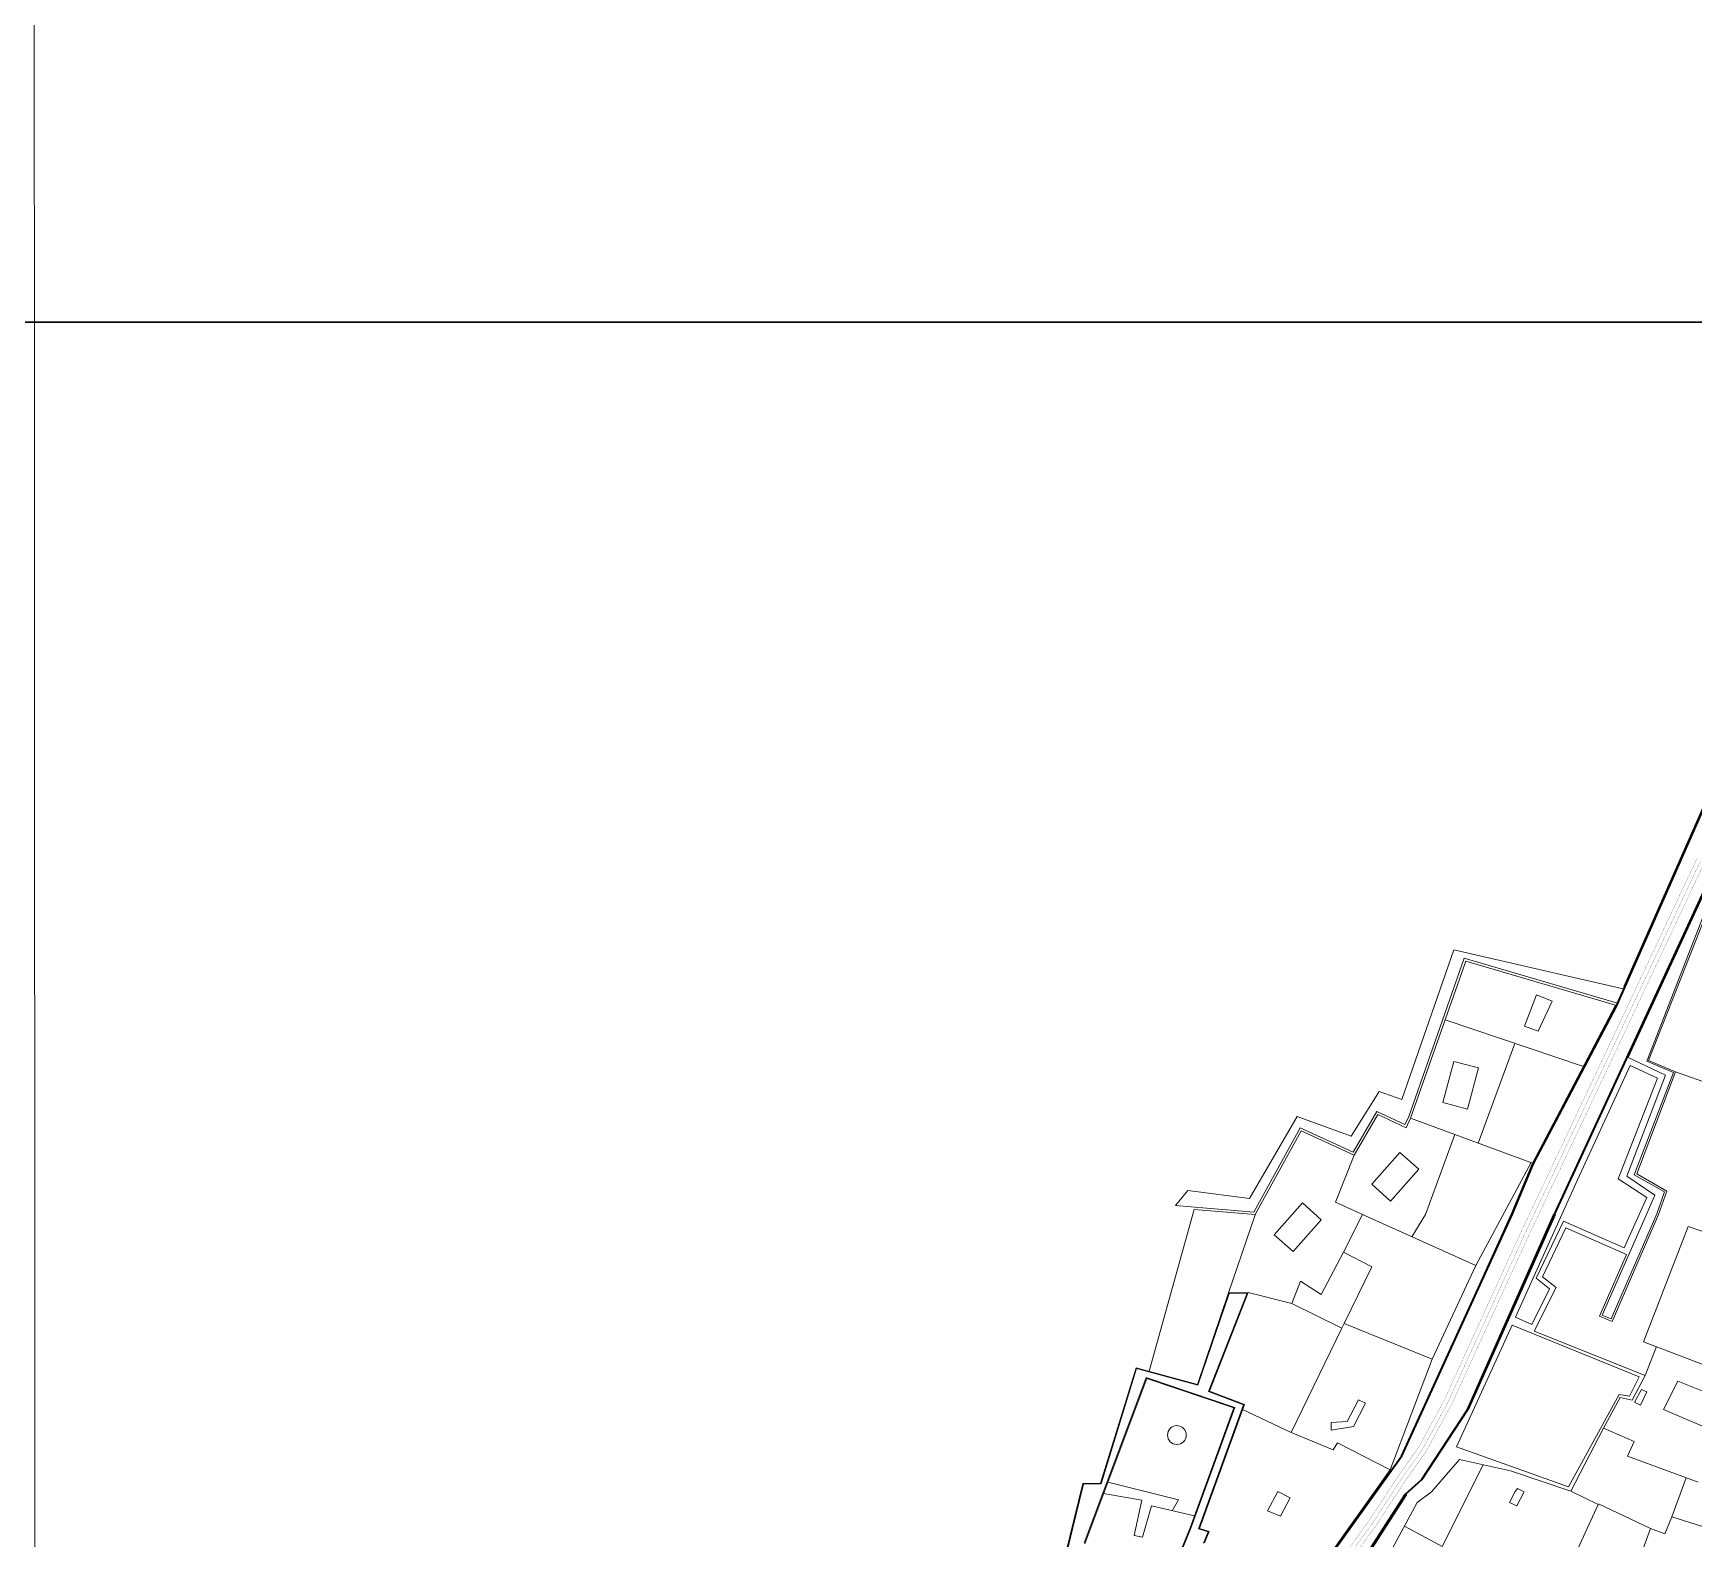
# Model space of a CAD drawing. Header units: millimetres. Extents: x 4203764 to 12476749, y 34048 to 3000914.
# Drawn here: x 11101557 to 11328355, y 2140311 to 2345947 of the extents above; entities that cross this region are included whole.
import ezdxf

# ---------------------------------------------------------------- set-up
doc = ezdxf.new("R2010")
doc.units = ezdxf.units.MM
doc.header["$MEASUREMENT"] = 0
for name, color, linetype, lineweight in [('2', 240, 'Continuous', 25), ('4', 1, 'Continuous', 35), ('building property', 253, 'Continuous', 15), ('FORMAT', 250, 'Continuous', 0), ('open space', 94, 'Continuous', 5), ('road netwrk', 1, 'Continuous', 35), ('streets', 254, 'Continuous', 9)]:
    doc.layers.add(name, color=color, linetype=linetype, lineweight=lineweight)

# ---------------------------------------------------------------- blocks, each defined once
blk = doc.blocks.new('EEEEEEEEE')
at = {"layer": 'FORMAT'}
blk.add_lwpolyline([(11101940, 671029), (12476749, 671572), (12476365, 1642602), (11101557, 1642059)], close=True, dxfattribs=at)

msp = doc.modelspace()

# ---------------------------------------------------------------- linework, layer by layer
at = {"layer": '2', "const_width": 23.31871}
for points in [[(11328777.1807, 2233186.84058), (11324812.99794, 2224768.87514), (11316133.84336, 2206286.23776), (11304640.8944, 2181966.78309), (11294259.88701, 2159221.94785), (11290764.64545, 2152790.22956), (11288115.63086, 2149080.62855), (11284140.90207, 2142993.50466), (11281096.02434, 2138755.82604)], [(11282044.26942, 2138089.53112), (11285097.09694, 2142338.27379), (11289072.75325, 2148426.81814), (11291748.98159, 2152174.52846), (11295297.3806, 2158704.06368), (11305691.94388, 2181478.59994), (11317182.20728, 2205792.37187), (11325861.69691, 2224275.72277), (11329815.64099, 2232671.9463)]]:
    msp.add_lwpolyline(points, dxfattribs=at)
at = {"layer": '4', "lineweight": 30}
msp.add_xline((11792562.75326, 2306470.7114), (1, 0), dxfattribs=at)
at = {"layer": '4', "const_width": 23.31871}
msp.add_lwpolyline([(11329296.41084, 2232929.39344), (11325337.34742, 2224522.29895), (11316658.02532, 2206039.30481), (11305166.41914, 2181722.69151), (11294778.6338, 2158963.00576), (11291256.81352, 2152482.37901), (11288594.19206, 2148753.72335), (11284618.99951, 2142665.88922), (11281570.14688, 2138422.67858)], dxfattribs=at)
at = {"layer": 'building property'}
for p, q in [((11289672.53007, 2197749.67208), (11297215.26789, 2219218.58453)), ((11289672.53007, 2197749.67208), (11297215.26789, 2219218.58453)), ((11297215.26789, 2219218.58453), (11317683.68123, 2213180.67018)), ((11306892.39973, 2214594.11474), (11305242.28886, 2210323.38793)), ((11309030.3689, 2213721.53506), (11306892.39973, 2214594.11474)), ((11307088.6859, 2209644.7852), (11309030.3689, 2213721.53506)), ((11317838.32691, 2213135.05172), (11306483.24478, 2191567.25674)), ((11294396.56102, 2211195.69252), (11313431.44702, 2204764.6427)), ((11305242.28886, 2210323.38793), (11307088.6859, 2209644.7852)), ((11303914.00402, 2207980.16761), (11298903.11587, 2194354.97315)), ((11295601.17025, 2205508.19421), (11294100.0919, 2199904.53687)), ((11298935.80865, 2204614.92876), (11295601.17025, 2205508.19421)), ((11297434.7303, 2199011.27142), (11298935.80865, 2204614.92876)), ((11346802.5109, 2196705.24697), (11325834.80518, 2204090.41164)), ((11281966.56245, 2192685.80408), (11285208.88586, 2198242.38583)), ((11281966.56245, 2192685.80408), (11285208.88586, 2198242.38583)), ((11285208.88586, 2198242.38583), (11289067.14276, 2196437.04307)), ((11285208.88586, 2198242.38583), (11289067.14276, 2196437.04307)), ((11289067.14276, 2196437.04307), (11289672.53007, 2197749.67208)), ((11289067.14276, 2196437.04307), (11289672.53007, 2197749.67208)), ((11306483.24478, 2191567.25674), (11289672.53007, 2197749.67208)), ((11294100.0919, 2199904.53687), (11297434.7303, 2199011.27142)), ((11274752.18521, 2196011.06415), (11268457.61923, 2184591.99886)), ((11268457.61923, 2184591.99886), (11274752.18521, 2196011.06415)), ((11281966.56245, 2192685.80408), (11274752.18521, 2196011.06415)), ((11274752.18521, 2196011.06415), (11281966.56245, 2192685.80408)), ((11291699.33602, 2184601.18337), (11295717.33527, 2195526.59608)), ((11279405.94705, 2186269.18553), (11281966.56245, 2192685.80408)), ((11288213.24851, 2193070.92138), (11284364.60257, 2188730.16842)), ((11290796.35461, 2190780.65955), (11288213.24851, 2193070.92138)), ((11298570.45606, 2177616.28854), (11306126.28185, 2191698.5357)), ((11284364.60257, 2188730.16842), (11286947.70868, 2186439.90659)), ((11286947.70868, 2186439.90659), (11290796.35461, 2190780.65955)), ((11253978.80732, 2163189.33433), (11260105.47977, 2185286.3421)), ((11260105.47977, 2185286.3421), (11268457.61923, 2184591.99886)), ((11264810.45589, 2173896.02482), (11268449.22467, 2184576.77017)), ((11274891.91783, 2186177.59927), (11271043.2719, 2181836.84631)), ((11277475.02394, 2183887.33744), (11274891.91783, 2186177.59927)), ((11283107.77188, 2184597.78821), (11279405.94705, 2186269.18553)), ((11280523.6172, 2179459.57291), (11283107.77188, 2184597.78821)), ((11283107.77188, 2184597.78821), (11298570.45606, 2177616.28854)), ((11289859.04276, 2181549.54672), (11291699.33602, 2184601.18337)), ((11323540.5296, 2184613.76617), (11317196.81304, 2169994.43199)), ((11271043.2719, 2181836.84631), (11273626.378, 2179546.58448)), ((11273626.378, 2179546.58448), (11277475.02394, 2183887.33744)), ((11307705.752, 2176104.54983), (11310897.99924, 2182776.8891)), ((11310897.99924, 2182776.8891), (11319182.19378, 2179138.25712)), ((11327590.0764, 2182962.76787), (11321507.85362, 2167223.58613)), ((11327590.0764, 2182962.76787), (11349678.61597, 2175341.54338)), ((11280524.06962, 2179460.4725), (11277464.51397, 2173665.75902)), ((11284391.43508, 2177449.77946), (11280523.6172, 2179459.57291)), ((11280608.02758, 2169724.81225), (11284391.43508, 2177449.77946)), ((11298570.45606, 2177616.28854), (11292613.84962, 2164821.93407)), ((11315487.0451, 2170725.38912), (11319182.19378, 2179138.25712)), ((11274644.08077, 2175515.06047), (11273436.84089, 2172457.37499)), ((11277464.51397, 2173665.75902), (11274644.08077, 2175515.06047)), ((11309545.80574, 2174655.04194), (11307705.752, 2176104.54983)), ((11264810.45589, 2173896.02482), (11260551.51673, 2161394.91597)), ((11267508.99151, 2173953.04811), (11262196.90505, 2160490.37414)), ((11264810.45589, 2173896.02482), (11267508.99151, 2173953.04811)), ((11273436.84089, 2172457.37499), (11267508.99151, 2173953.04811)), ((11306546.91842, 2168659.55345), (11309545.80574, 2174655.04194)), ((11273436.84089, 2172457.37499), (11280300.06662, 2169096.01708)), ((11317196.81304, 2169994.43199), (11315487.0451, 2170725.38912)), ((11280300.06662, 2169096.01708), (11273361.78729, 2154829.02681)), ((11280300.06662, 2169096.01708), (11280608.02758, 2169724.81225)), ((11292613.84962, 2164821.93407), (11280608.02758, 2169724.81225)), ((11306546.91842, 2168659.55345), (11321732.7729, 2162615.37587)), ((11321507.85362, 2167223.58613), (11355198.48699, 2154288.34098)), ((11321732.7729, 2162615.37587), (11323245.85644, 2166556.29405)), ((11252197.3379, 2163675.6941), (11247324.97206, 2147909.4633)), ((11260551.51673, 2161394.91597), (11252197.3379, 2163675.6941)), ((11253634.29076, 2162222.31734), (11245170.06486, 2139623.21223)), ((11265523.21783, 2158195.24707), (11253634.29076, 2162222.31734)), ((11321732.7729, 2162615.37587), (11319918.63734, 2159247.68969)), ((11324196.9076, 2157951.16034), (11326168.80397, 2161817.59038)), ((11326168.80397, 2161817.59038), (11330951.3064, 2159924.55409)), ((11262196.90505, 2160490.37414), (11266990.42557, 2158657.38863)), ((11281012.54388, 2156347.70284), (11282577.70239, 2159302.89142)), ((11282577.70239, 2159302.89142), (11283506.07975, 2158839.79643)), ((11316017.35211, 2155408.33537), (11318319.16186, 2159592.38761)), ((11319918.63734, 2159247.68969), (11318319.16186, 2159592.38761)), ((11320249.1967, 2158966.77168), (11321224.43988, 2160689.68822)), ((11321962.1722, 2160395.33685), (11321066.41679, 2158547.79526)), ((11321224.43988, 2160689.68822), (11321962.1722, 2160395.33685)), ((11265523.21783, 2158195.24707), (11259561.51416, 2141792.07298)), ((11266990.42557, 2158657.38863), (11260831.34789, 2141723.51827)), ((11273361.78729, 2154829.02681), (11266739.40729, 2157967.23483)), ((11283506.07975, 2158839.79643), (11281883.00185, 2155652.8531)), ((11321066.41679, 2158547.79526), (11320249.1967, 2158966.77168)), ((11324196.9076, 2157951.16034), (11332091.9139, 2154619.20885)), ((11279095.67828, 2152441.19169), (11273361.78729, 2154829.02681)), ((11278808.15461, 2156173.03283), (11281012.54388, 2156347.70284)), ((11278808.5667, 2155130.24334), (11278808.15461, 2156173.03283)), ((11281883.00185, 2155652.8531), (11278808.5667, 2155130.24334)), ((11311581.4721, 2146812.82207), (11316017.35211, 2155408.33537)), ((11316017.35211, 2155408.33537), (11320202.81871, 2153618.9748)), ((11279704.59607, 2153437.12237), (11279095.67828, 2152441.19169)), ((11286904.34794, 2149714.93873), (11279704.59607, 2153437.12237)), ((11320202.81871, 2153618.9748), (11319279.70622, 2151610.5002)), ((11292526.46253, 2146734.84794), (11296367.39075, 2151128.34384)), ((11294001.38902, 2139244.19349), (11299568.30373, 2150426.79703)), ((11296367.39075, 2151128.34384), (11303341.39324, 2149599.8458)), ((11319279.70622, 2151610.5002), (11328954.97601, 2148032.29265)), ((11244926.71913, 2147879.30822), (11242455.94218, 2137828.80626)), ((11247324.97206, 2147909.4633), (11244926.71913, 2147879.30822)), ((11248321.02053, 2148036.12312), (11257995.56731, 2145645.49525)), ((11276317.12009, 2134937.83722), (11286904.34794, 2149714.93873)), ((11303341.39324, 2149599.8458), (11311581.4721, 2146812.82207)), ((11325354.85966, 2143311.40223), (11327323.88001, 2148635.52131)), ((11252978.26721, 2145591.42009), (11247737.45202, 2146478.02126)), ((11251927.6272, 2140773.44742), (11252978.26721, 2145591.42009)), ((11257995.56731, 2145645.49525), (11257101.29616, 2144147.78216)), ((11270132.85792, 2144125.42925), (11271530.06215, 2146761.5744)), ((11271530.06215, 2146761.5744), (11273219.51678, 2145916.8624)), ((11273219.51678, 2145916.8624), (11271925.8176, 2143380.216)), ((11290581.18506, 2145265.11345), (11292526.46253, 2146734.84794)), ((11303941.7163, 2146763.55854), (11303203.1658, 2145287.0226)), ((11304266.97053, 2147171.27929), (11303941.7163, 2146763.55854)), ((11304169.90324, 2144833.17569), (11305192.57864, 2146707.27422)), ((11305192.57864, 2146707.27422), (11304266.97053, 2147171.27929)), ((11315316.05755, 2144996.94341), (11311581.4721, 2146812.82207)), ((11254294.25753, 2144803.61238), (11253067.98649, 2140511.12152)), ((11260158.12138, 2143433.59236), (11254294.25753, 2144803.61238)), ((11271925.8176, 2143380.216), (11270132.85792, 2144125.42925)), ((11281900.40163, 2129186.4862), (11290581.18506, 2145265.11345)), ((11303203.1658, 2145287.0226), (11304169.90324, 2144833.17569)), ((11311033.8064, 2135646.64098), (11315316.05755, 2144996.94341)), ((11315356.00231, 2145084.16287), (11322422.99577, 2141733.36877)), ((11325345.58619, 2143314.27934), (11324422.73483, 2141008.09011)), ((11330430.94633, 2141736.5333), (11325354.85966, 2143311.40223)), ((11253971.73044, 2128076.31025), (11259561.51416, 2141792.07298)), ((11260831.34789, 2141723.51827), (11262181.23677, 2141305.74513)), ((11262181.23677, 2141305.74513), (11261530.25336, 2139771.69647)), ((11294001.38902, 2139244.19349), (11288836.12532, 2142032.89769)), ((11322422.99577, 2141733.36877), (11318705.04109, 2131482.22038)), ((11324422.73483, 2141008.09011), (11322422.99577, 2141733.36877)), ((11253067.98649, 2140511.12152), (11251927.6272, 2140773.44742))]:
    msp.add_line(p, q, dxfattribs=at)
for points in [[(11323540.5296, 2184613.76617), (11324660.07064, 2187775.94339), (11320555.26868, 2190143.68364), (11325834.80518, 2204090.41164), (11322184.5085, 2205654.80402), (11331081.33541, 2228243.80624), (11334611.49065, 2227021.69047), (11341462.00215, 2245704.71977), (11345619.28568, 2243838.62259), (11348939.34772, 2252152.48884), (11363279.0921, 2247042.67722)], [(11286904.34794, 2149714.93873), (11292613.84962, 2164821.93407)]]:
    msp.add_lwpolyline(points, dxfattribs=at)
msp.add_circle((11257757.1067, 2154483.7286), 1283.93152, dxfattribs=at)
at = {"layer": 'open space'}
for p, q in [((11312449.81143, 2189359.08601), (11319655.59278, 2204945.30172)), ((11319655.59278, 2204945.30172), (11323387.35192, 2203220.04391)), ((11323387.35192, 2203220.04391), (11318008.52091, 2189468.00096)), ((11303999.18201, 2170564.98338), (11312449.81143, 2189359.08601)), ((11318008.52091, 2189468.00096), (11321923.53041, 2186904.10162)), ((11321923.53041, 2186904.10162), (11318827.53309, 2180063.72763)), ((11310556.74129, 2183696.47278), (11306826.6532, 2175899.95473)), ((11318827.53309, 2180063.72763), (11310556.74129, 2183696.47278)), ((11306826.6532, 2175899.95473), (11308658.6785, 2174456.77127)), ((11308658.6785, 2174456.77127), (11306218.02557, 2169577.32599)), ((11306218.02557, 2169577.32599), (11303999.18201, 2170564.98338)), ((11303533.18819, 2169489.03373), (11295932.48434, 2152854.20481)), ((11320907.73357, 2162453.86389), (11303533.18819, 2169489.03373)), ((11319578.15742, 2159803.32788), (11320907.73357, 2162453.86389)), ((11311263.0675, 2147406.08427), (11318184.57633, 2160031.97961)), ((11318184.57633, 2160031.97961), (11319578.15742, 2159803.32788)), ((11295932.48434, 2152854.20481), (11311263.0675, 2147406.08427))]:
    msp.add_line(p, q, dxfattribs=at)
at = {"layer": 'road netwrk'}
for points in [[(11288471.41673, 2151621.48732), (11303569.61868, 2184605.87419), (11306483.24478, 2191567.25674), (11317800.75643, 2213052.1661), (11339223.55405, 2261686.89555), (11343056.66407, 2271422.20709), (11337638.75824, 2274183.81667)], [(11242179.80995, 2070658.64364), (11244605.31533, 2070680.94546), (11248632.79207, 2079728.47043), (11247987.50589, 2080477.86792), (11249255.60782, 2083253.08407), (11247563.02805, 2084599.94126), (11251247.10478, 2091614.36228), (11255811.80881, 2091528.50456), (11270676.0385, 2118983.02703), (11279506.25281, 2131715.60611), (11288983.41786, 2146391.78868), (11291232.49536, 2148415.70516), (11297427.33947, 2157942.34733), (11309296.885, 2184608.13746)], [(11162831.20952, 1994016.72707), (11174951.87828, 2004903.2685), (11172536.58719, 2007592.36343), (11181218.32375, 2017524.05122), (11183210.09001, 2016431.0754), (11185299.48272, 2018101.58252), (11189353.46708, 2015580.21254), (11201375.00108, 2027951.36118), (11214055.84557, 2042525.38106), (11223773.2963, 2053693.58995), (11227748.72602, 2056328.22987), (11232976.39802, 2060085.85975), (11243766.73797, 2085826.79611), (11248514.29696, 2094815.65427), (11251566.09996, 2096046.34716), (11259277.24308, 2109618.57706), (11263272.17812, 2119657.24922), (11267015.88409, 2119658.72863), (11270376.32888, 2126365.30563), (11288471.41673, 2151621.48732)]]:
    msp.add_lwpolyline(points, dxfattribs=at)
msp.add_lwpolyline([(11455551.70517, 2239873.66219), (11435163.8129, 2242964.53788), (11399830.49143, 2249797.65529), (11368042.64344, 2260967.9115), (11349139.84897, 2268395.0945, 0.4112693088), (11349097.58447, 2268376.9265), (11344092.39259, 2256005.51684), (11340755.06408, 2247084.45497), (11339528.80421, 2247454.97602), (11332360.4681, 2230629.56417), (11330903.83521, 2231344.30253), (11309296.885, 2184608.13746)], format="xyb", dxfattribs=at)
at = {"layer": 'streets'}
for p, q in [((11318801.57698, 2215729.79185), (11339078.07435, 2261762.15331)), ((11330982.01396, 2231123.84976), (11319385.27846, 2206039.93281)), ((11330926.27451, 2228580.26101), (11321959.04241, 2205563.49323)), ((11295587.45079, 2220759.45367), (11288494.04843, 2200287.87399)), ((11318889.99088, 2215373.41679), (11295587.45079, 2220759.45367)), ((11289368.84172, 2197872.73194), (11297009.55786, 2219620.52034)), ((11297009.55786, 2219620.52034), (11317930.93397, 2213448.98789)), ((11306335.23993, 2191637.04464), (11317683.68123, 2213180.67018)), ((11317653.45836, 2213123.29575), (11317687.78543, 2213201.22618)), ((11324477.42456, 2203654.4299), (11319385.27846, 2206039.93281)), ((11321959.04241, 2205563.49323), (11325604.85824, 2203981.52381)), ((11319202.36986, 2189849.20979), (11324477.42456, 2203654.4299)), ((11325604.85824, 2203981.52381), (11320231.52702, 2190030.8226)), ((11285371.16389, 2201400.18294), (11281560.46914, 2195302.56641)), ((11288494.04843, 2200287.87399), (11285371.16389, 2201400.18294)), ((11274164.89388, 2197982.63286), (11267668.17041, 2186767.819)), ((11281560.46914, 2195302.56641), (11274164.89388, 2197982.63286)), ((11281833.65188, 2193107.47073), (11285076.84351, 2198665.54041)), ((11285076.84351, 2198665.54041), (11288907.7591, 2196872.9911)), ((11288907.7591, 2196872.9911), (11289368.84172, 2197872.73194)), ((11268273.36506, 2184935.7559), (11274612.57867, 2196435.81711)), ((11274612.57867, 2196435.81711), (11281833.65188, 2193107.47073)), ((11303419.72843, 2184671.15741), (11306335.23993, 2191637.04464)), ((11323023.81013, 2187258.6442), (11319202.36986, 2189849.20979)), ((11320231.52702, 2190030.8226), (11324375.45269, 2187678.06912)), ((11259267.71662, 2187886.60291), (11257551.47989, 2185827.10458)), ((11267668.17041, 2186767.819), (11259267.71662, 2187886.60291)), ((11321830.57484, 2184500.84885), (11323023.81013, 2187258.6442)), ((11324375.45269, 2187678.06912), (11323290.78102, 2184712.11243)), ((11257551.47989, 2185827.10458), (11268273.36506, 2184935.7559)), ((11292114.47206, 2159701.13528), (11303419.72843, 2184671.15741)), ((11309445.75705, 2184540.59536), (11297593.19713, 2157912.96464)), ((11315841.6013, 2170865.55345), (11321830.57484, 2184500.84885)), ((11323290.78102, 2184712.11243), (11317056.93388, 2170345.9765)), ((11260614.40847, 2161276.42579), (11264880.91573, 2173799.74898)), ((11267364.13107, 2173852.2223), (11262069.72654, 2160434.36047)), ((11264880.91573, 2173799.74898), (11267364.13107, 2173852.2223)), ((11317056.93388, 2170345.9765), (11315841.6013, 2170865.55345)), ((11245110.79564, 2139743.639), (11253575.96783, 2162345.27067)), ((11247397.34858, 2147812.62271), (11252262.80646, 2163556.50042)), ((11252262.80646, 2163556.50042), (11260614.40847, 2161276.42579)), ((11253575.96783, 2162345.27067), (11265649.2123, 2158255.76758)), ((11262069.72654, 2160434.36047), (11266865.70371, 2158600.43557)), ((11265649.2123, 2158255.76758), (11259653.37787, 2141758.68529)), ((11266865.70371, 2158600.43557), (11260704.41476, 2141660.48551)), ((11242530.2632, 2137721.6937), (11245003.57923, 2147782.524)), ((11245003.57923, 2147782.524), (11247397.34858, 2147812.62271)), ((11279642.11947, 2131624.6612), (11289157.83624, 2146360.54432)), ((11254026.00278, 2127950.49308), (11259652.0288, 2141755.18424)), ((11260704.41476, 2141660.48551), (11262049.00482, 2141244.35229)), ((11262049.00482, 2141244.35229), (11261398.68724, 2139711.8727))]:
    msp.add_line(p, q, dxfattribs=at)

# ---------------------------------------------------------------- block references
at = {"layer": '2'}
msp.add_blockref('EEEEEEEEE', (0, 1058054.92715), dxfattribs=at)

doc.saveas('drawing.dxf')
